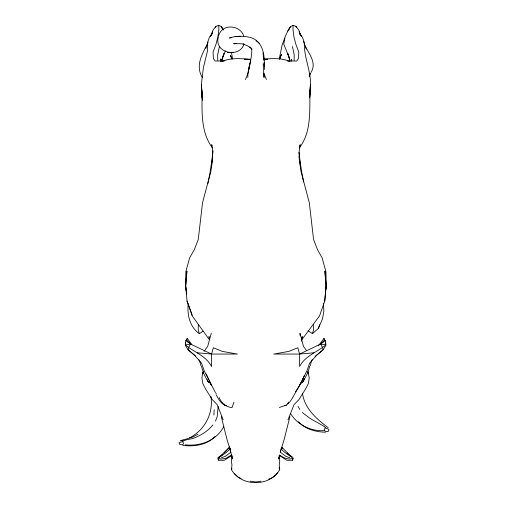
<?xml version="1.0" encoding="UTF-8"?>
<svg xmlns="http://www.w3.org/2000/svg" width="508" height="508" viewBox="0 0 508 508"><rect width="100%" height="100%" fill="white"/><g stroke="black" fill="none" stroke-linecap="round" stroke-linejoin="round"><path stroke-width="0.76" d="M300.742 35.776L299.117 31.763L301.714 36.76L299.911 33.871L302.495 37.395L304.425 42.837C303.676 56.82 310.852 70.142 310.49 84.347C308.527 105.753 313.309 129.521 299.345 147.93M313.912 352.787L299.65 354.051L273.774 354.057L288.874 351.39L297.802 347.745L299.65 354.051L299.606 366.547C305.029 355.829 317.176 352.209 325.857 344.894L325.342 340.639L324.517 339.928L323.958 338.423L318.503 345.688M198.304 324.561L198.215 329.743L199.39 333.692L203.124 331.07M294.081 60.382L294.208 54.921L292.443 46.565M291.395 60.992L291.44 59.506L291.344 60.979M325.755 342.938L325.679 345.643L323.082 349.802L316.579 355.257L309.607 363.239L306.978 370.802L299.403 385.674L291.598 399.453L289.693 402.044L287.661 403.714M229.559 447.326L232.493 458.927L231.743 455.295L231.654 457.727L231.559 455.587M247.834 77.521C247.574 67.608 252.597 58.191 251.651 48.311M188.208 304.14C187.039 314.897 189.954 327.381 199.39 333.692M231.743 455.295L231.458 461.696L231.966 465.08L231.47 469.671C241.268 486.969 269.945 486.962 279.73 469.665L279.216 465.08L279.718 461.696L279.432 455.295L278.682 458.927L279.584 455.124M279.622 455.587L279.521 457.727L279.432 455.295M220.726 61.201L220.847 58.922L220.904 61.17M213.893 415.042L214.173 409.746M300.272 34.506L298.907 30.245L295.954 26.289L293.084 25.4L292.989 29.61L293.98 37.001L295.745 43.91L298.799 52.153L298.482 58.439L296.761 61.023L287.388 60.916M309.62 97.669L310.204 90.056M309.62 97.809L310.49 84.347L309.601 97.612L309.759 96.069M185.693 286.379L186.919 271.107L185.668 286.01L186.665 293.262M218.288 37.344C213.963 52.895 239.446 58.68 244.005 44.069M218.18 406.451L217.17 416.744L215.506 421.024M301.333 340.404L319.589 315.779L324.739 301.066L326.136 286.004L324.885 271.101L326.072 286.385L325.418 290.982M324.739 301.066L326.136 286.004M197.263 352.787L211.525 354.051L237.401 354.057L222.301 351.39L213.373 347.745L211.525 354.051L211.569 366.547C206.153 355.829 193.999 352.209 185.325 344.894L185.839 340.639L186.658 339.928L187.217 338.423L191.751 344.418M213.106 150.774L210.458 170.498L207.937 183.451M211.214 167.075L212.604 157.143M221.869 61.436L222.333 58.35L224.06 53.378L221.78 60.16M325.368 291.776L326.295 285.655L325.914 271.628L322.097 257.753L317.481 249.65L313.563 239.484L309.315 202.724L301.015 171.469L299.269 159.709L299.206 150.705L300.171 144.647L299.491 146.615M301.492 341.16L302.285 336.493L301.581 338.753M279.279 58.845L282.061 45.282L284.683 38.163M310.356 73.158L309.194 76.619M249.873 63.691L248.031 73.063L245.453 79.553M309.823 75.267L310.274 73.069M248.704 70.25L250.73 60.573M219.418 46.565L217.653 54.921L217.773 60.382M289.897 416.681L284.239 439.204L280.308 452.082L281.623 447.326M278.962 455.257L286.944 460.311L292.367 460.248L292.906 458.248C288.982 455.162 284.448 452.774 281.102 448.862M215.621 27.337L215.9 26.289L218.77 25.4L221.437 26.695L223.291 29.902L221.437 26.695M211.258 333.311L207.677 346.462L203.987 351.377M310.267 365.658L311.379 361.613M309.715 366.293L307.956 372.262L303.168 381.66L301.187 383.064L295.504 391.852M308.102 330.638L312.426 333.692L313.588 329.743L313.5 324.561M231.47 469.671L231.921 468.274M211.582 34.506L212.954 30.245L215.9 26.289M312.426 333.692L318.351 328.422L319.627 324.758M233.959 402.203L231.972 407.626C225.946 406.94 221.463 403.079 219.139 397.561M311.112 72.307C317.792 61.278 306.343 51.53 303.422 41.383M279.762 58.992L281.521 54.337L279.476 59.023M287.992 419.786L293.992 404.705L298.869 399.644L305.41 389.274L308.293 383.781L309.258 377.927L307.867 371.805M289.236 57.671L283.743 44.088L285.153 36.627L287.865 30.937L290.417 26.695L293.084 25.4M203.562 371.145L202.54 373.774L201.924 377.927L202.882 383.781L205.765 389.274L212.306 399.644L217.183 404.705L223.183 419.786M205.835 48.45L207.543 44.082M304.267 378.86L303.168 381.66L301.187 382.803M211.391 35.109L212.744 31.763L210.147 36.76L211.95 33.871L209.366 37.395L207.429 42.837L207.588 50.584L203.378 67.755L201.371 84.347L202.413 99.955L201.371 84.347L202.413 99.955L201.657 90.056M203.073 372.466L202.54 373.774L203.416 371.793M302.755 379.406L304.406 375.374M222.333 58.35L225.438 50.851M208.153 42.05C202.832 53.867 194.729 64.726 202.4 77.667M318.351 328.422L322.472 318.967L323.85 311.214L323.488 303.352M186.436 340.112L187.217 338.423M218.504 36.246C221.463 23.374 239.979 24.524 243.757 36.017M299.403 385.674L303.257 378.473M288.696 402.082L287.566 404.152L285.401 405.409L279.362 407.486M186.658 339.928L190.576 344.056L188.589 347.574L188.093 349.802L194.596 355.257L201.568 363.239L204.197 370.802L215.043 391.858M287.865 30.937L290.417 26.695M277.368 472.878L276.308 474.504L272.713 477.469L268.783 479.133M288.569 29.902L289.998 27.794M223.787 426.587C216.44 440.576 200.292 446.57 185.166 444.849M311.499 360.813L312.376 359.626M325.266 427.838L324.187 429.698L324.453 430.657L325.679 431.349L328.022 431.622L329.044 429.793L328.536 429.171L325.266 427.838L324.561 426.625L310.134 418.459L302.26 412.471M215.068 436.359C207.016 445.205 194.031 446.678 182.734 445.459M212.877 424.91C208.051 430.867 201.466 435.159 194.361 437.915C190.614 439.522 185.903 439.071 182.626 441.554L178.956 442.69L179.807 444.564L182.016 444.735L183.223 444.303L183.528 443.459L182.626 441.554M299.65 354.051L320.599 344.056L324.517 339.928M229.813 446.754L221.272 455.327L218.777 456.965M224.123 452.958L229.533 447.459M230.613 448.335C227.089 452.418 222.434 455.073 218.275 458.248L217.589 458.083L219.234 457.257M220.326 456.482L222.498 454.47M315.049 356.521L323.082 349.802L322.586 347.574L320.599 344.056L325.342 340.639M292.367 460.248L293.122 459.683M230.689 452.31L225.171 456.413L221.45 457.714M231.616 455.701L224.231 460.311L218.808 460.248L218.053 459.683M189.541 437.845C204.743 430.117 213.62 413.353 210.909 396.399M231.477 455.009L225.469 458.572L220.936 459.016L218.275 458.248L218.808 460.248M197.968 434.264L192.684 437.058L180.543 440.804L183.14 439.985M222.32 61.506C231.223 57.334 241.236 58.763 250.717 59.303M235.071 43.453L233.877 43.771L236.284 43.542L233.839 43.663L240.995 43.745L244.431 44.342M231.235 37.56L229.432 38.024C236.137 35.604 243.726 35.903 250.59 37.49C262.954 41.269 264.833 54.978 264.255 66.148M324.453 430.657C311.296 431.483 297.688 425.113 290.614 413.69M293.592 458.083C288.728 460.267 283.648 458.07 279.705 455.009M185.325 344.894L190.576 344.056L211.525 354.051M260.966 481.216L255.588 481.971L250.209 481.216M224.606 405.721L226.136 405.562M263.373 59.15C272.136 58.598 281.349 57.645 289.541 61.506M240.786 36.303L235.141 36.589M325.514 432.225C315.659 431.952 305.302 429.235 298.494 421.659M224.472 60.916L215.1 61.023L213.379 58.439L213.055 52.153L216.11 43.91L217.875 37.001L218.865 29.61L218.77 25.4M284.289 405.46L286.576 405.721M320.599 344.056L325.857 344.894M244.443 44.317L243.084 44.044L247.371 45.739L250.927 47.943L249.866 47.06L251.898 49.333M226.631 405.79C221.253 404.717 218.561 399.123 216.167 394.748M289.725 457.714L286.004 456.413L280.486 452.31M241.103 478.536L238.512 477.437L234.264 473.437M210.649 383.184L208.007 381.66L205.511 377.152L203.219 372.262L201.46 366.293M292.398 456.965L289.903 455.327L281.87 447.275M185.839 340.639L190.576 344.056M328.117 427.666C316.56 418.935 304.495 408.534 302.47 393.249M259.645 43.548L256.089 40.646M195.555 356.038L188.093 349.802L185.496 345.643L185.42 342.938M287.052 452.958L290.849 456.482M281.642 447.459L282.721 448.558M306.724 350.761L303.498 346.462L299.987 333.311L300.057 335.591M209.417 339.744L192.145 315.792L187.071 301.079L185.668 286.01M198.799 359.626L199.682 360.813M221.863 27.794L223.139 29.68M215.443 392.494L216.23 393.77M297.993 406.375L299.796 409.397M212.509 147.93C201.289 133.052 201.835 113.76 202.095 96.069M323.958 338.423L325.006 340.671M232.023 58.985L230.422 55.455L231.966 58.972M307.759 371.793L308.635 373.774L308.108 372.466M206.223 374.028L211.595 385.528L209.988 383.064L208.007 381.66L207.181 379.559M266.408 79.553L263.83 73.063L264.02 77.521L263.182 63.767M187.236 301.498L187.071 301.079L192.234 315.151M304.317 44.082L304.883 45.536M305.454 46.99L306.305 49.174M289.262 57.645L287.712 53.391L289.731 60.204M212.141 145.961L211.684 144.647L212.649 150.705L212.585 159.709L210.845 171.469L202.54 202.724L198.247 239.484L194.323 249.657L189.674 257.753L185.871 271.589L185.471 285.617L186.728 294.03M279.051 467.57L279.508 468.967M230.867 452.082L226.936 439.204L221.285 416.681M209.448 338.004L208.998 336.499L209.493 339.611M299.041 156.401L300.742 167.843M199.796 361.613L200.908 365.658M295.954 26.289L296.24 27.337M303.638 181.928L301.403 170.498L298.92 152.305M231.527 53.08L232.575 58.845M289.516 58.35L289.985 61.436M262.985 52.915L263.906 60.427M263.989 62.586L264.655 69.564M264.02 74.092L264.147 75.609M233.013 52.686L227.806 52.337L233.013 52.686M267.519 59.22L263.658 59.366L267.519 59.22M250.52 59.436L244.335 59.22L250.52 59.455"/></g></svg>
